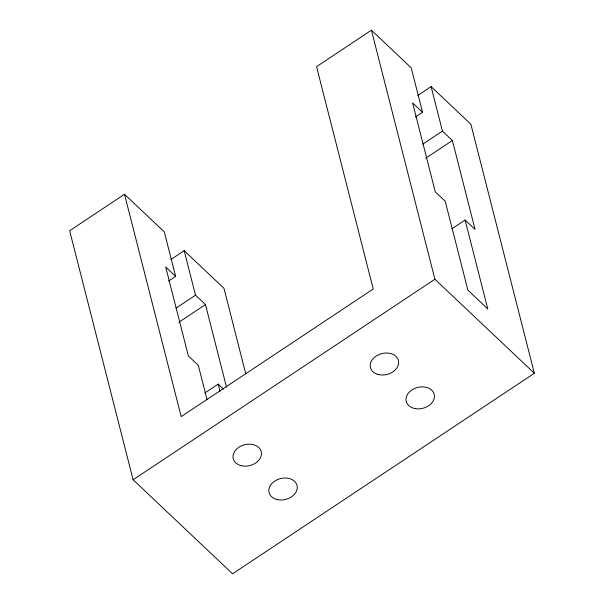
<?xml version="1.0" encoding="UTF-8"?>
<svg xmlns="http://www.w3.org/2000/svg" width="604" height="604" viewBox="0 0 604 604"><rect width="100%" height="100%" fill="white"/><g stroke="black" fill="none" stroke-linecap="round" stroke-linejoin="round"><path stroke-width="0.91" d="M168.569 281.041L175.628 276.353L164.296 231.883L124.507 194.269L69.641 230.728L133.114 479.757L232.57 573.8L534.359 373.272L470.886 124.243L431.105 86.629L417.779 95.485M415.492 116.972L422.543 112.284L411.211 67.822L371.43 30.2L316.556 66.659L373.234 289.006L181.185 416.617L124.507 194.269M170.857 259.554L184.182 250.698L223.963 288.312L245.798 373.974M175.923 308.183L195.515 295.167L184.182 250.698M422.838 144.114L442.438 131.098L431.105 86.629M178.814 322.279L205.466 304.567L195.515 295.167M425.729 158.21L452.381 140.498L442.438 131.098M204.862 392.955L218.187 384.106L223.495 389.119M451.784 228.886L465.11 220.037L475.054 229.437L452.381 140.498M133.114 479.757L434.903 279.229L371.43 30.2M422.543 112.284L412.6 102.884L435.273 191.823L445.216 201.223L467.889 290.162L487.775 308.969L465.11 220.037M434.903 279.229L534.359 373.272M175.628 276.353L165.685 266.953L188.35 355.892L198.301 365.292L207.089 399.78M205.466 304.567L226.515 387.156M218.187 384.106L220.037 391.362M377.976 374.427A14.428 10.744 -14.3 0 0 398.64 361.872A14.428 10.744 -14.3 0 0 376.662 355.733A14.428 10.744 -14.3 0 0 377.976 374.427M415.492 408.659A14.428 10.744 -14.3 0 0 434.223 394.336A14.428 10.744 -14.3 0 0 410.977 390.607A14.428 10.744 -14.3 0 0 415.492 408.659M241.449 465.737A14.428 10.744 -14.3 0 0 261.404 452.479A14.428 10.744 -14.3 0 0 238.89 447.262A14.428 10.744 -14.3 0 0 241.449 465.737M277.251 499.599A14.428 10.744 -14.3 0 0 297.206 486.333A14.428 10.744 -14.3 0 0 274.699 481.116A14.428 10.744 -14.3 0 0 277.251 499.599"/></g></svg>
